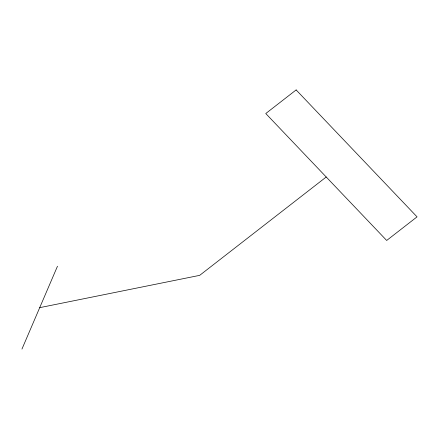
<?xml version="1.0" encoding="UTF-8"?>
<svg xmlns="http://www.w3.org/2000/svg" width="439" height="439" viewBox="0 0 439 439"><rect width="100%" height="100%" fill="white"/><g stroke="black" fill="none" stroke-linecap="round" stroke-linejoin="round"><path stroke-width="0.66" d="M21.95 349.071L57.476 266.232M326.226 176.999L199.679 275.357L39.713 307.651M296.138 89.929L265.765 113.536L386.682 240.462L417.05 216.855L296.138 89.929"/></g></svg>
